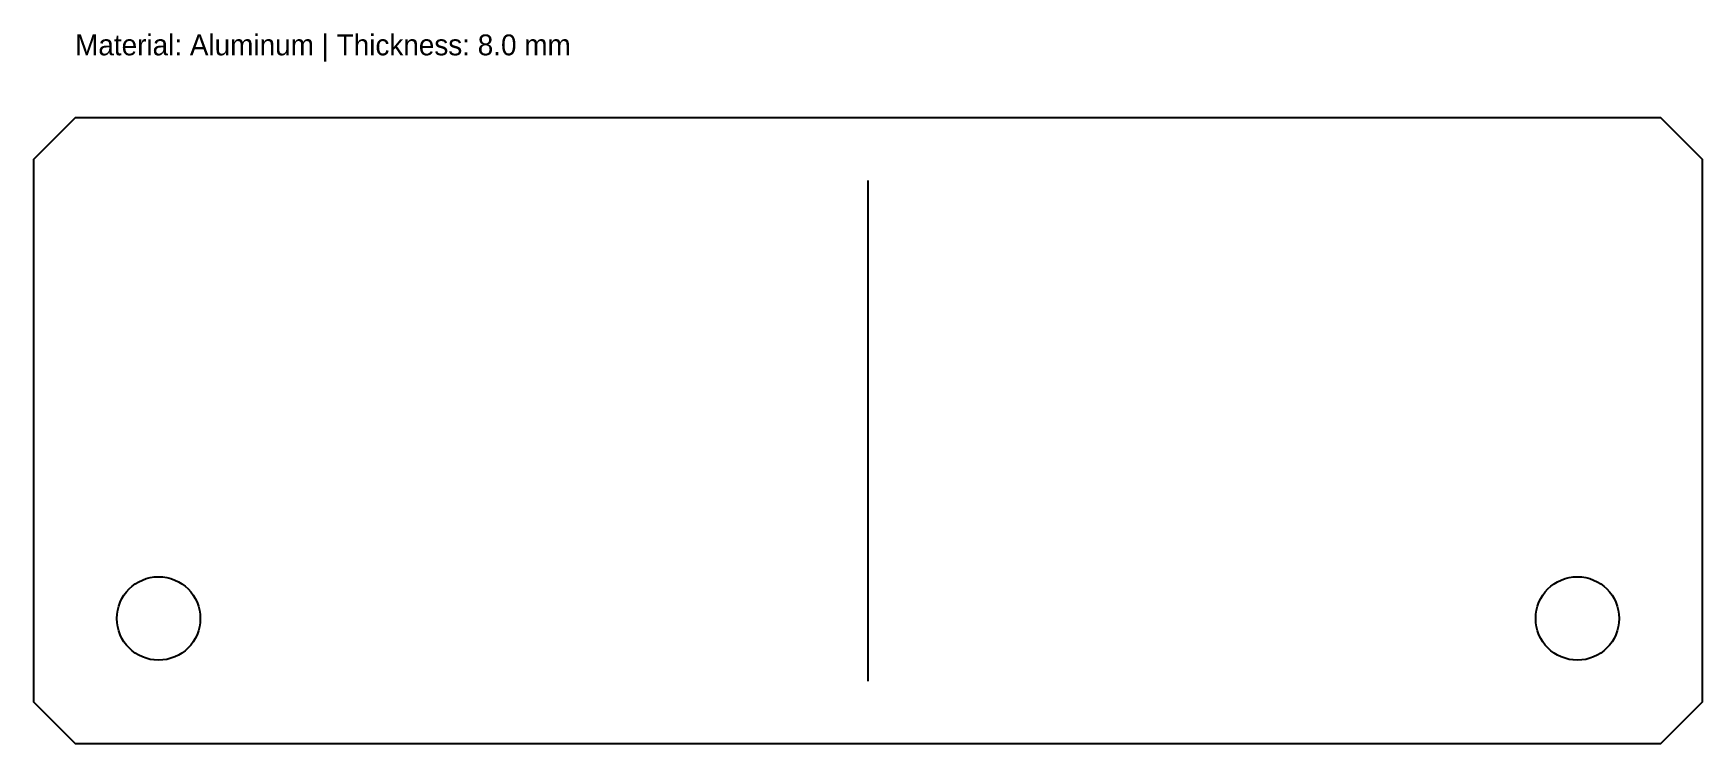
# Model space of a CAD drawing. Header units: metres. Extents: x 0 to 400, y 0 to 170.
import ezdxf

# ---------------------------------------------------------------- set-up
doc = ezdxf.new("R2010")
doc.units = ezdxf.units.M

msp = doc.modelspace()

# ---------------------------------------------------------------- linework, layer by layer
at = {"layer": 'BRAKE'}
msp.add_line((200, 15), (200, 135), dxfattribs=at)
at = {"layer": 'CUTOUTS'}
for centre in [(30, 30), (370, 30)]:
    msp.add_circle(centre, 10, dxfattribs=at)
at = {"layer": 'PROFILE'}
msp.add_lwpolyline([(10, 0), (390, 0), (400, 10), (400, 140), (390, 150), (10, 150), (0, 140), (0, 10)], close=True, dxfattribs=at)

# ---------------------------------------------------------------- texts
at = {"layer": 'NOTES'}
msp.add_text('Material: Aluminum | Thickness: 8.0 mm', height=5, dxfattribs=at).set_placement((10, 165))

doc.saveas('drawing.dxf')
